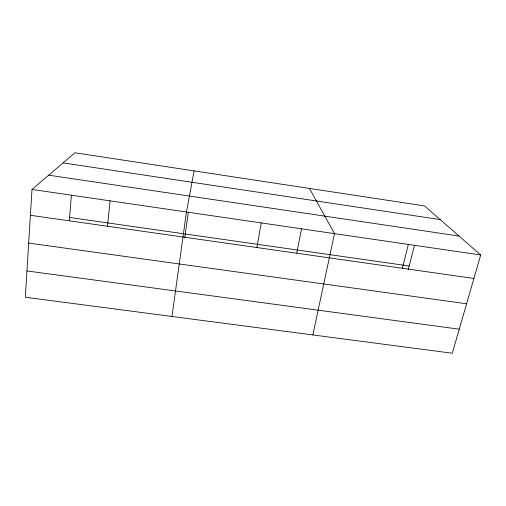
<?xml version="1.0" encoding="UTF-8"?>
<svg xmlns="http://www.w3.org/2000/svg" width="506" height="506" viewBox="0 0 506 506"><rect width="100%" height="100%" fill="white"/><g stroke="black" fill="none" stroke-linecap="round" stroke-linejoin="round"><path stroke-width="0.76" d="M32.005 189.446L25.3 297.243L452.294 353.226L480.7 254.98L424.496 205.917L74.856 152.774L32.005 189.446L480.7 254.98M69.328 220.591L71.397 195.215M107.5 226.271L110.061 200.85M171.97 316.471L186.455 212.008L194.102 170.901M184.76 237.82L188.321 212.292M256.909 247.554L261.248 222.931M296.75 253.114L301.532 228.826M312.853 334.94L334.491 233.627L309.476 188.434M402.365 268.275L408.367 244.417M408.228 269.78L414.465 245.321M26.938 270.938L459.246 329.191M28.665 243.082L466.589 303.777M69.581 217.46L409.196 265.998M30.398 215.284L473.907 278.464M48.684 175.171L459.012 236.049M63.041 162.888L440.15 219.585"/></g></svg>
